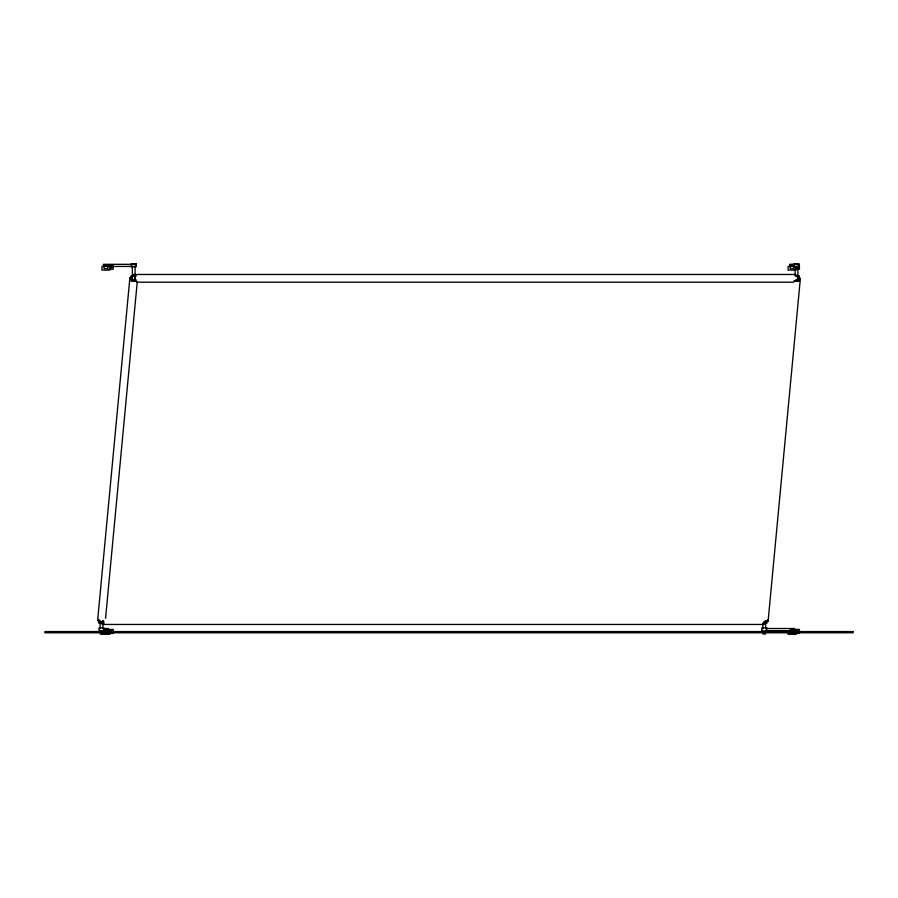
<?xml version="1.0" encoding="UTF-8"?>
<svg xmlns="http://www.w3.org/2000/svg" width="898" height="898" viewBox="0 0 898 898"><rect width="100%" height="100%" fill="white"/><g stroke="black" fill="none" stroke-linecap="round" stroke-linejoin="round"><path stroke-width="1.35" d="M97.657 620.08L129.896 277.83M105.56 618.307L137.271 281.624M768.104 621.09L800.343 278.84M110.027 631.563L111.094 630.497L112.16 631.563M796.212 631.563L797.278 630.497L798.344 631.563M136.159 264.304L103.472 264.304L103.472 266.437M798.962 264.304L789.656 264.304L789.656 266.437M108.961 265.213L113.227 265.213L113.227 269.175L108.961 269.175M103.921 265.37L107.895 265.37M790.105 265.37L794.079 265.37M793.922 266.134L790.262 266.134L790.262 268.569L793.922 268.569L794.079 263.686L798.962 263.686L798.962 266.74L794.079 266.74M104.583 266.437L101.945 266.437L101.945 270.096L109.87 270.096L109.87 266.437M107.232 266.437L136.159 266.437M790.768 266.437L788.13 266.437L788.13 270.096L796.055 270.096L796.055 266.437M793.417 266.437L798.962 266.437M795.145 269.175L799.411 269.175L799.411 265.213M133.723 274.462L795.123 274.462M136.316 275.742L131.13 275.742L131.13 280.928L136.316 280.928M795.224 275.742L799.119 275.742L799.119 280.928L793.933 280.928M135.699 275.888L131.737 275.888L131.737 280.771L135.699 280.771M795.864 275.888L798.502 275.888L798.502 280.771L794.539 280.771M136.518 282.208L793.72 282.208M763.626 623.021L766.263 623.021L766.263 620.585M104.067 623.178L98.881 623.178L98.881 619.283M762.986 623.178L766.87 623.178L766.87 620.585M102.877 624.458L764.277 624.458M104.359 628.51L108.344 628.51L108.344 630.654M765.927 628.51L794.528 628.51L794.528 630.654M103.921 629.588L107.895 629.588M108.961 629.431L113.227 629.431L113.227 633.393L108.961 633.393M790.105 629.588L794.079 629.588M795.145 629.431L799.411 629.431L799.411 633.393L795.145 633.393M104.078 630.351L107.738 630.351M790.262 630.351L793.922 630.351M765.927 630.654L796.055 630.654L796.055 634.314L788.13 634.314L788.13 630.654M102.698 630.957L99.038 630.957L99.038 627.904L103.921 627.904L103.921 630.957M103.921 633.55L107.895 633.55M790.105 633.55L794.079 633.55M100.105 634.01L102.855 634.01M762.907 634.01L765.657 634.01M797.895 266.235L797.895 280.771M795.145 270.197L795.145 275.484M765.657 620.787L765.657 628.723M762.907 623.425L762.907 628.723M135.093 266.235L135.093 279.446M132.343 266.235L132.343 279.446M103.461 620.585L103.461 623.021L99.498 623.021L99.498 620.585M102.855 622.112L102.855 628.723M100.105 620.787L100.105 628.723M798.502 277.392A3.873 1.28 5.4 0 1 800.152 279.065A3.873 1.28 5.4 0 1 795.965 279.559M767.375 620.08A3.873 1.28 5.4 0 1 767.588 621.517A3.873 1.28 5.4 0 1 763.715 621.809M136.025 279.559A3.873 1.28 5.4 0 1 130.625 278.84A3.873 1.28 5.4 0 1 131.411 277.112M103.775 621.809A3.873 1.28 5.4 0 1 98.892 621.315A3.873 1.28 5.4 0 1 98.163 619.642M765.287 620.585A3.873 0.999 -90 0 1 764.669 624.166M763.895 624.166A3.873 0.999 -90 0 1 763.569 623.324M102.484 620.585A3.873 0.999 -90 0 1 101.867 624.166M134.105 274.754A3.873 0.999 -90 0 1 134.431 281.074M796.908 274.754A3.873 0.999 -90 0 1 797.233 281.074M110.106 266.942C110.881 271.14 113.619 264.517 110.106 266.942M796.29 266.942C797.065 271.14 799.804 264.517 796.29 266.942M136.159 263.686L131.276 263.686L131.276 266.74L136.159 266.74L136.159 263.686M107.738 266.134L104.078 266.134L104.078 268.569L107.738 268.569L107.738 266.134M766.724 627.904L761.841 627.904L761.841 630.957L766.724 630.957L766.724 627.904M109.87 630.654L101.945 630.654L101.945 634.314L109.87 634.314L109.87 630.654M853.1 631.563L44.9 631.563L44.9 632.787L853.1 632.787L853.1 631.563"/></g></svg>
